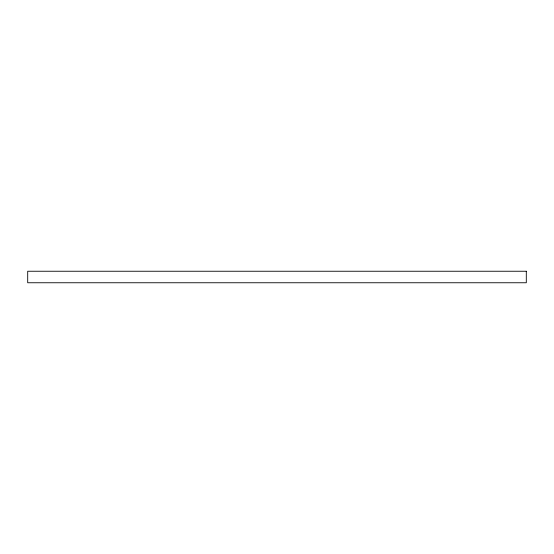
<?xml version="1.0" encoding="UTF-8"?>
<svg xmlns="http://www.w3.org/2000/svg" width="554" height="554" viewBox="0 0 554 554"><rect width="100%" height="100%" fill="white"/><g stroke="black" fill="none" stroke-linecap="round" stroke-linejoin="round"><path stroke-width="0.83" d="M526.3 271.245L27.7 271.245L27.7 282.755L526.3 282.755L526.3 271.245"/></g></svg>
